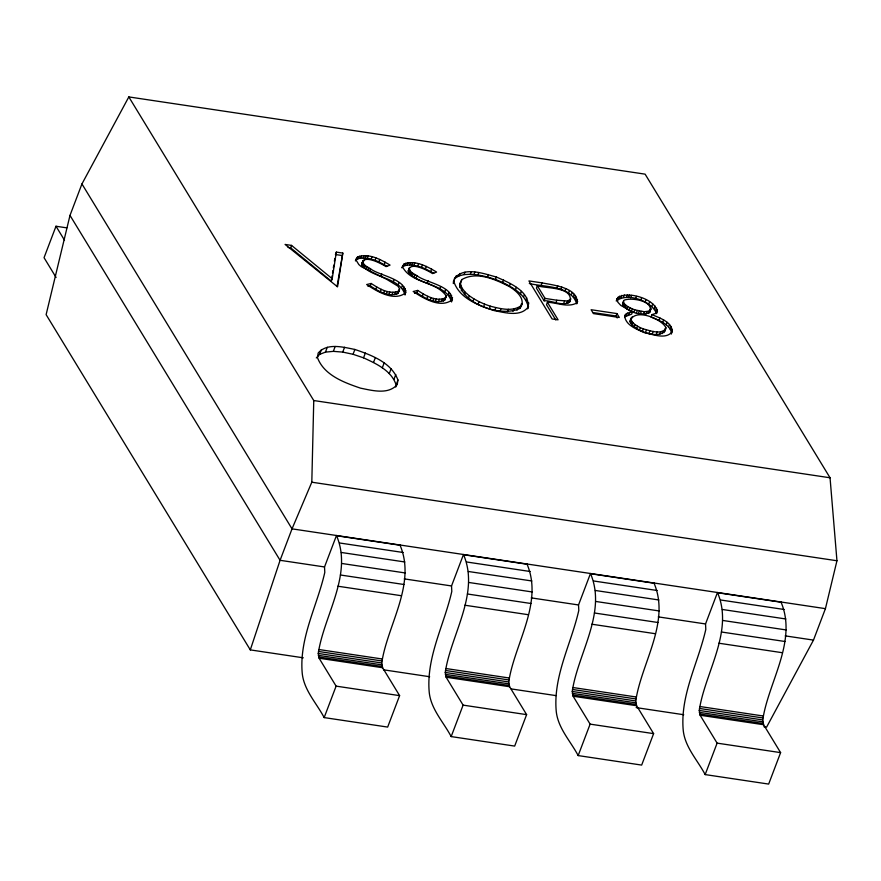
<?xml version="1.0" encoding="UTF-8"?>
<svg xmlns="http://www.w3.org/2000/svg" width="881" height="881" viewBox="0 0 881 881"><rect width="100%" height="100%" fill="white"/><g stroke="black" fill="none" stroke-linecap="round" stroke-linejoin="round"><path stroke-width="1.32" d="M671.377 331.851L671.344 334.042C675.386 323.008 659.473 317.931 651.973 314.627L651.059 317.05C658.536 320.343 668.36 323.327 671.377 331.851L672.291 329.428M622.526 304.485L624.067 300.223C631.159 297.161 655.321 300.917 649.517 312.645C640.696 316.224 628.065 312.182 622.526 304.485L623.462 301.104M570.106 301.379C573.212 286.424 545.24 288.726 537.322 285.719L536.408 288.131L544.128 300.806C552.035 300.179 563.355 307.304 570.106 301.379L570.128 300.179M368.005 286.413L370.262 285.873C378.048 290.972 388.598 297.558 398.08 293.307L399.578 288.792L397.926 286.149L386.682 279.321L361.298 266.69L358.798 264.531L356.232 260.313L357.488 257.076C368.61 252.737 380.669 259.521 390.074 265.104L386.054 266.635C381.792 263.848 360.891 252.418 362.113 265.555C373.555 278.561 399.908 277.008 405.051 294.97C408.96 279.123 378.764 275.764 370.46 268.705C367.597 266.899 362.708 265.159 362.631 261.194M414.533 293.373L416.79 292.833C424.576 297.932 435.126 304.518 444.608 300.267L446.105 295.752C435.974 281.27 411.394 283.286 402.76 267.273L404.016 264.036C415.138 259.697 427.197 266.48 436.602 272.064L432.582 273.595C428.32 270.808 407.407 259.377 408.641 272.515C420.072 285.521 446.436 283.968 451.579 301.93C455.477 286.083 425.292 282.724 416.977 275.665C414.125 273.859 409.236 272.13 409.158 268.154M445.158 299.298L446.105 295.752M250.303 649.892L280.081 560.305L292.029 528.853L311.808 482.204L313.757 400.536L128.824 96.921L81.944 183.942L69.995 215.393L46.12 314.649L250.303 649.892L303.295 657.81M650.079 311.599L651.026 308.196M664.847 331.377L665.838 327.523C661.411 318.537 633.769 307.348 630.069 321.488C633.527 331.047 663.602 342.048 665.838 327.523M528.765 302.877L527.642 308.868C531.661 291.567 509.086 282.724 496.399 277.019C483.768 273.749 464.32 266.106 454.431 278.506L454.133 282.449C460.168 298.824 478.934 305.509 494.131 310.608C504.89 312.579 521.123 317.479 528.556 306.456M617.174 298.615L616.26 301.027C627.162 292.018 651.775 301.038 656.587 313.636C660.188 300.135 625.411 289.1 617.174 298.615L617.834 302.194L620.841 305.465L632.558 311.731L631.644 314.143L624.662 316.83L625.587 314.407L627.382 313.195L632.558 311.731M453.308 283.55L453.517 280.929M399.611 695.638L336.113 686.134L319.109 658.228L318.25 653.449L318.911 649.528C325.662 613.044 352.62 573.3 336.476 535.505L324.527 566.957L324.792 572.408C317.358 605.357 299.562 637.172 302.106 671.785C303.196 689.427 316.29 702.664 324.164 717.586L387.662 727.078L399.611 695.638L382.618 667.732L381.748 662.952L382.409 659.021C389.16 622.548 416.118 582.793 399.974 545.009M526.618 714.634L463.109 705.13L446.116 677.225L445.257 672.445L445.907 668.525C452.658 632.04 479.616 592.296 463.483 554.512L451.535 585.953L451.799 591.415C444.354 624.354 426.569 656.169 429.102 690.781C430.192 708.423 443.297 721.671 451.171 736.582L514.669 746.086L526.618 714.634L509.614 686.728L508.755 681.949L509.405 678.029C516.156 641.544 543.114 601.8 526.981 564.005M653.614 733.631L590.116 724.127L573.113 696.221L572.254 691.453L572.903 687.521C579.665 651.048 606.613 611.293 590.479 573.509L578.531 604.961L578.795 610.412C571.362 643.35 553.565 675.165 556.109 709.778C557.199 727.42 570.293 740.668 578.167 755.579L641.665 765.082L653.614 733.631L636.611 705.725L635.752 700.946L636.412 697.025C643.163 660.541 670.122 620.797 653.977 583.002M780.61 752.627L717.112 743.135L700.12 715.229L699.25 710.449L699.91 706.518C706.661 670.045 733.62 630.3 717.475 592.506L705.538 623.957L705.802 629.408C698.358 662.347 680.572 694.173 683.105 728.774C684.196 746.427 697.3 759.664 705.163 774.586L768.661 784.079L780.61 752.627L763.618 724.722L762.759 719.942L763.409 716.022C770.159 679.537 797.118 639.793 780.984 602.009M395.745 387.045L397.904 379.898C391.318 362.355 371.253 355.043 354.878 349.46C343.216 347.147 327.082 342.599 318.14 353.094L317.501 357.719C324.087 375.262 344.152 382.574 360.527 388.158C372.189 390.47 388.323 395.018 397.265 384.523L397.904 379.898M288.043 247.44L290.631 247.825L331.278 281.138L332.115 275.819M332.522 273.154L332.941 270.489M333.359 267.835L333.767 265.17M334.395 261.183L334.813 258.518M332.203 278.726L336.344 252.109L342.808 253.078L337.544 286.843L285.081 244.433L291.545 245.403L332.203 278.726L331.278 281.138M337.038 286.567L342.808 253.078M630.069 321.488L631.292 317.678M763.882 726.715L766.602 727.122L813.482 640.102L825.431 608.65L836.95 560.757L830.045 477.777L645.112 174.152L128.824 96.921M66.802 227.86L55.999 226.241L44.05 257.692L56.087 277.46M290.631 247.825L291.545 245.403M336.344 252.109L335.43 254.521L341.894 255.49M316.301 357.928L319.638 354.371L321.477 349.537M356.353 258.496L355.428 260.919L357.488 257.076M356.574 259.488L358.413 258.629L359.327 256.206M358.413 258.629L360.593 258.177L361.507 255.754M319.638 354.371L325.441 352.125L327.28 347.29M360.593 258.177L363.17 258.045L364.084 255.633M361.639 264.366L363.115 260.512M361.816 264.95L362.741 262.527M362.113 265.555L363.038 263.133M363.148 262.384L364.073 259.961M363.17 258.045L365.197 258.155L366.111 255.743M362.994 266.69L363.919 264.278M365.197 258.155L367.333 258.408L368.258 255.997M364.216 267.846L365.141 265.434M325.441 352.125L333.326 351.354L335.165 346.508M365.769 268.969L366.683 266.558M367.333 258.408L371.132 259.168L372.046 256.745M367.597 270.082L368.511 267.659M369.535 271.128L370.46 268.705M371.132 259.168L375.031 260.336L375.945 257.913M333.326 351.354L342.731 352.092L344.57 347.246M387.177 266.348L378.863 261.844L379.777 259.421M370.262 285.873L371.176 283.462C378.962 288.561 389.523 295.135 398.994 290.895L399.556 289.915M384.215 264.564L385.129 262.153M375.769 289.442L376.683 287.019M380.878 276.26L381.792 273.848M342.731 352.092L353.05 354.294L354.878 349.46M380.306 291.787L381.231 289.364M383.609 293.109L384.534 290.686M386.285 293.902L387.2 291.479M396.065 384.733C391.373 370.516 376.165 363.655 363.545 357.829L365.384 352.984M393.113 282.184L394.038 279.762M388.873 294.419L389.798 292.007M402.881 265.456L401.956 267.879L404.016 264.036M391.968 294.717L392.882 292.294M403.091 266.447L404.941 265.588L405.855 263.166M394.677 294.606L395.602 292.184M398.08 285.169L398.994 282.757M404.941 265.588L407.121 265.137L408.035 262.714M396.868 294.078L397.783 291.655M398.664 291.215L399.578 288.792M398.08 293.307L398.994 290.895M407.121 265.137L409.698 265.005L410.612 262.593M401.516 287.845L402.441 285.422M373.522 362.432L375.361 357.598M408.167 271.326L409.632 267.472M408.344 271.91L409.269 269.487M408.641 272.515L409.555 270.093M409.698 265.005L411.724 265.115L412.638 262.703M403.046 289.386L403.972 286.964M409.522 273.65L410.436 271.238M404.181 290.906L405.106 288.483M411.724 265.115L413.861 265.368L414.775 262.956M410.744 274.806L411.669 272.394M405.106 293.065L406.02 290.642M412.286 275.929L413.211 273.517M413.861 265.368L417.649 266.128L418.574 263.705M414.114 277.041L415.039 274.619M416.063 278.088L416.977 275.665M382.299 367.806L384.138 362.961M417.649 266.128L421.547 267.295L422.473 264.873M433.705 273.308L425.38 268.804L426.305 266.381M416.79 292.833L417.704 290.422C425.49 295.52 436.051 302.095 445.522 297.855L446.083 296.875M389.27 373.577L391.109 368.732M430.743 271.524L431.657 269.112M422.296 296.401L423.21 293.979M427.406 283.219L428.32 280.808M393.972 379.348L395.8 374.513M426.833 298.747L427.759 296.324M430.137 300.069L431.062 297.646M432.802 300.861L433.727 298.439M439.641 289.144L440.566 286.721M435.401 301.379L436.326 298.967M438.496 301.676L439.41 299.254M444.597 292.129L445.522 289.717M441.205 301.566L442.119 299.144M443.385 301.038L444.31 298.615M444.608 300.267L445.522 297.855M448.044 294.805L448.958 292.382M454.167 279.96L456.391 275.588M449.574 296.346L450.499 293.924M450.709 297.866L451.623 295.443M455.477 278.011L459.056 275.874L459.97 273.451M451.634 300.025L452.548 297.602M459.585 284.805L461.853 279.552C476.588 270.985 495.1 279.31 508.921 286.347C516.101 290.477 526.981 299.551 519.856 308.405C501.994 317.149 464.937 305.123 459.585 284.805L461.853 279.552M459.056 275.874L464.067 274.608L464.992 272.185M459.827 287.647L460.752 285.224L460.499 282.394M461.27 290.774L462.184 288.351L460.752 285.224M464.067 274.608L470.278 274.266L471.192 271.844M464.331 294.683L465.256 292.261L462.184 288.351M470.278 274.266L473.967 274.476L474.881 272.053M468.384 298.23L469.309 295.807L465.256 292.261M473.967 274.476L477.865 274.949L478.779 272.526M472.943 301.269L473.857 298.857L469.309 295.807M477.865 274.949L487.49 276.931L488.415 274.509M478.108 304.077L479.022 301.654L473.857 298.857M324.164 717.586L336.113 686.134M483.647 306.555L484.561 304.143L479.022 301.654M487.49 276.931L495.485 279.442L496.399 277.019M489.407 308.614L490.321 306.192C500.034 308.614 511.773 311.929 520.781 305.982L522.224 303.505M527.851 305.3C524.283 293.769 512.72 287.58 502.688 282.449L503.602 280.026M494.847 310.068L495.761 307.656M509.416 285.94L510.341 283.517M500.133 311.07L501.047 308.647M515.44 289.772L516.354 287.349M507.368 311.687L508.282 309.275M512.973 311.312L513.887 308.901M520.429 293.825L521.343 291.402M517.015 310.222L517.94 307.799M523.49 297.073L524.415 294.65M519.856 308.405L520.781 305.982M525.781 300.267L526.706 297.844M541.176 285.301L542.09 282.889C552.134 284.992 579.885 287.569 576.747 303.846C570.976 285.213 544.403 287.206 529.316 283.528M544.128 300.806L545.042 298.395L537.322 285.719M577.661 301.423L576.934 302.888C568.047 307.976 556.968 302.579 547.42 302.293L546.495 304.705L555.768 319.924M556.836 288.164L557.75 285.741M555.944 302.657L556.858 300.234L567.606 301.027L571.031 298.956M560.9 289.453L561.814 287.03M564.842 291.115L565.767 288.704M563.642 303.516L564.556 301.093M568.465 293.087L569.39 290.664M566.692 303.449L567.606 301.027M571.273 295.025L572.187 292.613M568.487 302.998L569.401 300.575M569.5 302.337L570.414 299.914M573.311 296.842L574.225 294.43M574.577 298.296L575.502 295.873M575.568 299.716L576.482 297.304M576.581 301.886L577.495 299.463M451.171 736.582L463.109 705.13M617.096 299.628L618.01 297.205M618.627 298.538L619.552 296.115M620.786 297.811L621.711 295.388M617.207 317.942L616.017 315.993L616.942 313.581L591.096 309.716L593.464 313.614L619.31 317.479L616.942 313.581M623.44 297.426L624.365 295.003M622.988 305.575L623.902 303.152L623.44 302.073M626.501 297.393L627.426 294.97M623.968 306.797L624.882 304.374L623.902 303.152M628.549 297.547L629.463 295.124M625.103 307.788L626.028 305.366L624.882 304.374M630.675 297.811L631.589 295.388M626.832 308.967L627.746 306.544L626.028 305.366M626.457 315.618L627.382 313.195M629.045 310.189L629.959 307.777L627.746 306.544M628.847 314.748L629.772 312.326M635.597 298.813L636.511 296.39M631.402 311.301L632.327 308.879L629.959 307.777M633.88 312.259L634.794 309.837L644.341 311.742L649.132 311.081L650.993 309.176M632.426 316.477L630.367 320.1M630.3 322.512L630.983 319.065M630.829 323.602L631.754 321.18L631.214 320.089M640.641 300.41L641.555 297.998M636.379 313.041L637.304 310.619M632.184 325.298L633.098 322.875L631.754 321.18M638.406 313.526L639.331 311.103M634.166 327.005L635.08 324.582L633.098 322.875M640.377 313.878L641.302 311.456M645.035 302.282L645.96 299.859M636.611 328.635L637.525 326.212L635.08 324.582M643.416 314.165L644.341 311.742M648.68 304.253L649.594 301.831M639.419 330.1L640.344 327.677L637.525 326.212M646.081 314.032L646.995 311.621M648.218 313.504L649.132 311.081M642.436 331.355L643.361 328.932C650.2 330.595 660.133 334.912 665.772 328.954M649.517 312.645L650.431 310.233M651.841 306.423L652.755 304M654.154 308.482L655.068 306.059M645.542 332.368L646.456 329.946M655.761 310.519L656.675 308.108M656.51 312.171L657.424 309.749M648.978 333.227L649.892 330.804M652.314 333.833L653.228 331.41M659.054 320.42L659.968 317.997M656.279 334.251L657.204 331.829M662.732 322.402L663.646 319.979M659.814 334.185L660.728 331.763M662.347 333.602L663.272 331.19M666.212 324.792L667.126 322.369M663.944 332.655L664.858 330.232M668.58 326.961L669.494 324.538M670.21 329.098L671.124 326.686M578.167 755.579L590.116 724.127M705.163 774.586L717.112 743.135M672.258 331.63C665.981 340.044 652.546 334.207 644.198 332.6C636.82 329.23 625.598 325.331 624.662 316.026L625.587 314.407M657.501 311.224L655.684 313.427L651.973 314.627M405.976 292.558C394.6 302.073 377.156 291.578 366.672 284.541L371.176 283.462M452.504 299.518C441.128 309.033 423.684 298.538 413.2 291.501L417.704 290.422M622.537 303.527L623.142 302.635M361.706 263.617L362.19 262.934M408.233 270.577L409.676 269.344M542.09 282.889L528.919 280.918L552.079 318.944L558.102 319.836L547.42 302.293M592.891 312.535L616.017 315.993M313.757 400.536L830.045 477.777M311.808 482.204L836.95 560.757M825.431 608.65L292.029 528.853L81.944 183.942M336.619 535.736L400.117 545.24M463.615 554.733L527.124 564.236M590.622 573.74L654.12 583.233M717.619 592.737L781.117 602.23M339.648 542.993L403.146 552.486M466.644 561.99L530.142 571.494M593.651 580.986L657.149 590.49M720.647 599.994L784.145 609.487M341.354 552.475L404.853 561.979M468.362 571.483L531.86 580.975M595.358 590.479L658.856 599.972M722.354 609.476L785.863 618.98M341.619 563.444L405.117 572.936M468.615 582.44L532.124 591.944M595.622 601.437L659.12 610.94M722.618 620.433L786.116 629.937M324.527 566.957L280.081 560.305L69.995 215.393M404.247 578.883L451.535 585.953M531.243 597.88L578.531 604.961M658.25 616.876L705.538 623.957M785.191 635.873L813.482 640.102M340.407 574.996L403.905 584.488M467.415 593.992L530.913 603.496M594.411 612.989L657.909 622.493M721.407 631.996L784.916 641.489M337.83 586.206L401.329 595.71M464.827 605.214L528.325 614.707M591.823 624.211L655.332 633.714M718.83 643.207L782.328 652.711M318.911 649.528L382.409 659.021M445.907 668.525L509.405 678.029M572.903 687.521L636.412 697.025M699.91 706.518L763.409 716.022M318.459 651.455L381.958 660.959M445.467 670.463L508.965 679.956M572.463 689.46L635.961 698.952M699.459 708.456L762.968 717.96M318.25 653.449L381.748 662.952M445.257 672.445L508.755 681.949M572.254 691.453L635.752 700.946M699.25 710.449L762.759 719.942M318.294 655.343L381.803 664.836M445.301 674.339L508.8 683.843M572.298 693.336L635.796 702.84M699.294 712.344L762.803 721.836M318.592 656.973L382.09 666.477M445.599 675.98L509.097 685.473M572.595 694.977L636.093 704.47M699.591 713.973L763.089 723.477M319.109 658.228L382.618 667.732M446.116 677.225L509.614 686.728M573.113 696.221L636.611 705.725M700.12 715.229L763.618 724.722M383.455 669.802L429.653 676.718M511.167 688.909L556.01 695.616M636.17 707.608L683.722 714.722M545.042 298.395L556.858 300.234M353.05 354.294L363.545 357.829M484.561 304.143L490.321 306.192M632.327 308.879L634.794 309.837M421.547 267.295L425.38 268.804M375.031 260.336L378.863 261.844M640.344 327.677L643.361 328.932M495.485 279.442L502.688 282.449M55.999 226.241L64.5 240.194M649.649 309.495L650.112 310.608M664.67 329.131L664.924 329.946M521.299 303.934L521.299 305.927"/></g></svg>
